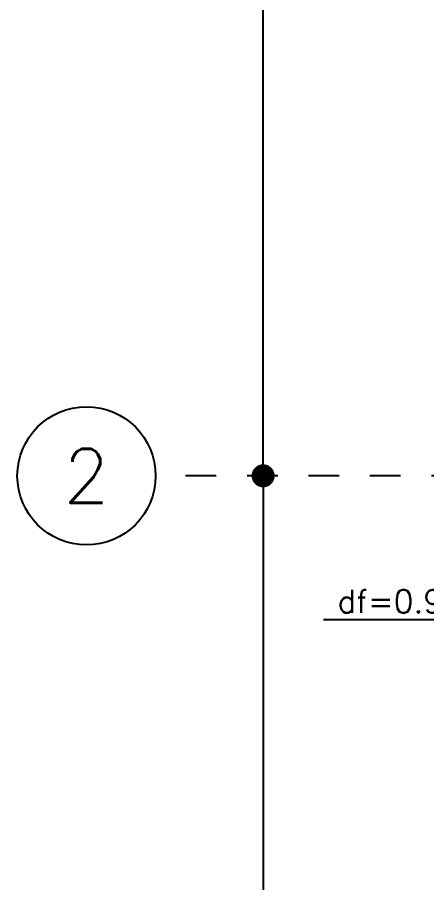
# Model space of a CAD drawing. Header units: millimetres. Extents: x -0.7 to 82.3, y -14.8 to 42.8.
# Drawn here: x 27.018 to 28.35, y 23.866 to 26.683 of the extents above; entities that cross this region are included whole.
import ezdxf
from ezdxf.enums import TextEntityAlignment as Align

# ---------------------------------------------------------------- set-up
doc = ezdxf.new("R2010")
doc.units = ezdxf.units.MM
doc.header["$LTSCALE"] = 0.01
doc.header["$PDMODE"] = 3
doc.linetypes.add('DASHDOT', pattern=[1, 0.5, -0.25, 0, -0.25])
for name, color, linetype in [('FC_CIRCULO DE EJES', 3, 'Continuous'), ('FC_COTAS', 1, 'Continuous'), ('FC_COTAS EJES', 1, 'Continuous'), ('FC_EJES', 1, 'DASHDOT'), ('FC_R-175', 5, 'Continuous'), ('FC_R-80', 11, 'Continuous')]:
    doc.layers.add(name, color=color, linetype=linetype)
doc.styles.add('FC_TEXT1', font='romans.shx')
doc.dimstyles.new('FC_COTAS EJES', dxfattribs={"dimtxt": 0.002, "dimasz": 0.0015, "dimexe": 0, "dimexo": 0, "dimgap": 0.001, "dimtad": 1, "dimtih": 1, "dimtoh": 1, "dimzin": 0, "dimdsep": 46, "dimtxsty": 'FC_TEXT1', "dimblk": 'DOT', "dimcen": 0.09, "dimclrd": 256, "dimclre": 256, "dimclrt": 256, "dimadec": 0, "dimazin": 0, "dimtfac": 1, "dimtix": 1, "dimtmove": 2, "dimatfit": 3, "dimfxl": 1.002, "dimtolj": 1, "dimtzin": 0, "dimlwd": -1, "dimarcsym": 0})

# ---------------------------------------------------------------- blocks, each defined once
blk = doc.blocks.new('FC_B_Eje')
at = {"layer": 'FC_CIRCULO DE EJES', "ltscale": 1.5}
blk.add_circle((0, 0), 0.0045, dxfattribs=at)
at = {"ltscale": 1.5, "style": 'FC_TEXT1'}
blk.add_attdef('EJE', text='', height=0.0035, dxfattribs=at).set_placement((0, 0), align=Align.MIDDLE_CENTER)
blk = doc.blocks.new('_Dot')
at = {"color": 0, "linetype": 'ByBlock', "lineweight": -2}
blk.add_line((-0.5, 0), (-1, 0), dxfattribs=at)
at = {"color": 0, "linetype": 'ByBlock', "const_width": 0.5}
blk.add_lwpolyline([(-0.25, 0, 1), (0.25, 0, 1)], format="xyb", close=True, dxfattribs=at)
blk = doc.blocks.new('*D304')
at = {"layer": 'Defpoints', "color": 0, "ltscale": 0.6, "transparency": 16777216}
for p in [(-0.85, 0), (-0.85, -4.47), (-0.85, -4.47)]:
    blk.add_point(p, dxfattribs=at)
at = {"layer": 'FC_COTAS EJES', "ltscale": 0.6, "transparency": 16777216}
for p, q in [((-0.85, -0.075), (-0.85, -2.135)), ((-0.85, -4.395), (-0.85, -2.335))]:
    blk.add_line(p, q, dxfattribs=at)
at = {"layer": 'FC_COTAS EJES', "ltscale": 0.6, "transparency": 16777216, "xscale": 0.075, "yscale": 0.075, "zscale": 0.075}
for p, rotation in [((-0.85, 0), 90), ((-0.85, -4.47), 270)]:
    blk.add_blockref('_Dot', p, dxfattribs=dict(at, rotation=rotation))
at = {"layer": 'FC_COTAS EJES', "ltscale": 0.6, "transparency": 16777216, "insert": (-0.85, -2.235), "char_height": 0.1, "attachment_point": 5, "style": 'FC_TEXT1'}
blk.add_mtext('\\A1;4.47', dxfattribs=at)
blk = doc.blocks.new('*D305')
at = {"layer": 'Defpoints', "color": 0, "ltscale": 0.6, "transparency": 16777216}
for p in [(-0.85, -4.47), (-0.85, -8.52), (-0.85, -8.52)]:
    blk.add_point(p, dxfattribs=at)
at = {"layer": 'FC_COTAS EJES', "ltscale": 0.6, "transparency": 16777216}
for p, q in [((-0.85, -4.545), (-0.85, -6.395)), ((-0.85, -8.445), (-0.85, -6.595))]:
    blk.add_line(p, q, dxfattribs=at)
at = {"layer": 'FC_COTAS EJES', "ltscale": 0.6, "transparency": 16777216, "xscale": 0.075, "yscale": 0.075, "zscale": 0.075}
for p, rotation in [((-0.85, -4.47), 90), ((-0.85, -8.52), 270)]:
    blk.add_blockref('_Dot', p, dxfattribs=dict(at, rotation=rotation))
at = {"layer": 'FC_COTAS EJES', "ltscale": 0.6, "transparency": 16777216, "insert": (-0.85, -6.495), "char_height": 0.1, "attachment_point": 5, "style": 'FC_TEXT1'}
blk.add_mtext('\\A1;4.05', dxfattribs=at)
blk = doc.blocks.new('FC_B_Ejes 2 E-1')
at = {"layer": 'FC_EJES', "ltscale": 0.6}
blk.add_lwpolyline([(8.1975, -4.47), (-1.2, -4.47)], dxfattribs=at)
at = {"layer": 'FC_R-175'}
ref = blk.add_blockref('FC_B_Eje', (-1.425, -4.47), dxfattribs=dict(at, xscale=50, yscale=50, zscale=50))
ref.add_attrib('EJE', '2', dxfattribs={"layer": '0', "color": 0, "ltscale": 1.5, "height": 0.175, "style": 'FC_TEXT1'}).set_placement((-1.425, -4.47), align=Align.MIDDLE_CENTER)
at = {"layer": 'FC_COTAS EJES', "ltscale": 0.6}
for base, p1, p2, picture, middle in [((-0.85, -4.47), (-0.85, 0), (-0.85, -4.47), '*D304', (-0.85, -2.235)), ((-0.85, -8.52), (-0.85, -4.47), (-0.85, -8.52), '*D305', (-0.85, -6.495))]:
    dim = blk.add_linear_dim(base=base, p1=p1, p2=p2, angle=90, dimstyle='FC_COTAS EJES', override={"dimscale": 0, "dimtix": 1, "dimtofl": 1, "dimtmove": 2, "dimatfit": 3}, dxfattribs=at)
    dim.commit()
    dim.dimension.update_dxf_attribs({"geometry": picture, "text_midpoint": middle})
blk = doc.blocks.new('*U338')
at = {"layer": 'FC_R-80', "ltscale": 0.6, "style": 'FC_TEXT1'}
blk.add_attdef('DC=X.XX', text='', height=0.0015, dxfattribs=at).set_placement((0.023573, -0.009876), align=Align.BOTTOM_RIGHT)
at = {"layer": 'FC_COTAS'}
for points in [[(-0.006348, 0.006348), (-0.009884, 0.009884)], [(0.006348, -0.006348), (0.009876, -0.009876), (0.023573, -0.009876)]]:
    blk.add_leader(points, dimstyle='FC_COTAS EJES', override={"dimscale": 1, "dimasz": 0.002, "dimgap": 0.001, "dimtad": 0}, dxfattribs=at)

msp = doc.modelspace()

# ---------------------------------------------------------------- block references
at = {"layer": 'FC_COTAS', "ltscale": 0.6}
ref = msp.add_blockref('*U338', (29.1928, 25.2158), dxfattribs=dict(at, xscale=-50, yscale=50, zscale=50))
ref.add_attrib('DC=X.XX', 'df=0.90', dxfattribs={"layer": 'FC_R-80', "ltscale": 0.6, "height": 0.075, "style": 'FC_TEXT1'}).set_placement((28.4677, 24.722), align=Align.BOTTOM_RIGHT)
at = {"layer": 'FC_EJES'}
msp.add_blockref('FC_B_Ejes 2 E-1', (28.6678, 29.6608), dxfattribs=at)

doc.saveas('drawing.dxf')
